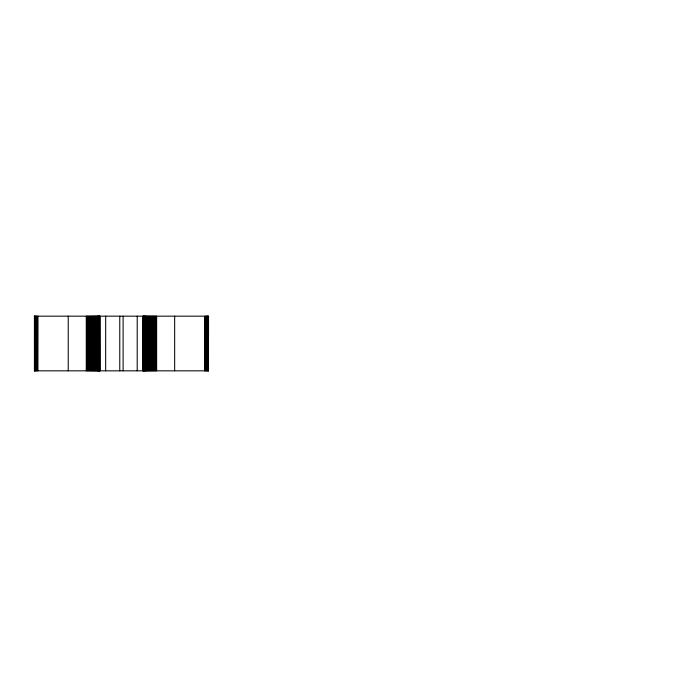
<?xml version="1.0" encoding="UTF-8"?>
<svg xmlns="http://www.w3.org/2000/svg" width="687" height="687" viewBox="0 0 687 687"><rect width="100%" height="100%" fill="white"/><g stroke="black" fill="none" stroke-linecap="round" stroke-linejoin="round"><path stroke-width="1.03" d="M34.35 316.166L208.539 316.166L208.479 370.834M34.35 370.834L208.539 370.834M208.307 316.166L208.307 370.834M208.015 316.166L208.015 370.834M207.603 316.166L207.603 370.834M207.088 316.166L207.088 370.834M206.478 316.166L206.478 370.834M205.765 316.166L205.765 370.834M174.661 316.166L174.661 370.834M156.636 316.166L156.636 370.834M155.923 316.166L155.923 370.834M155.21 316.166L155.21 370.834M154.498 316.166L154.498 370.834M153.794 316.166L153.794 370.834M153.098 316.166L153.098 370.834M152.411 316.166L152.411 370.834M151.741 316.166L151.741 370.834M151.08 316.166L151.08 370.834M150.436 316.166L150.436 370.834M149.8 316.166L149.8 370.834M149.191 316.166L149.191 370.834M148.607 316.166L148.607 370.834M148.04 316.166L148.04 370.834M147.49 316.166L147.49 370.834M146.975 316.166L146.975 370.834M146.486 316.166L146.486 370.834M146.013 316.166L146.013 370.834M145.584 316.166L145.584 370.834M145.172 316.166L145.172 370.834M144.802 316.166L144.802 370.834M144.459 316.166L144.459 370.834M144.15 316.166L144.15 370.834M143.875 316.166L143.875 370.834M143.643 316.166L143.643 370.834M143.437 316.166L143.437 370.834M143.274 316.166L143.274 370.834M143.136 370.834L143.136 316.166L142.99 370.834M137.22 316.166L137.202 370.834M123.119 316.166L123.119 370.834M119.77 316.166L119.77 370.834M105.686 316.166L105.669 370.834M99.898 316.166L99.916 370.834M99.752 316.166L99.847 370.834M99.624 316.166L99.624 370.834M99.452 316.166L99.452 370.834M99.254 316.166L99.254 370.834M99.014 316.166L99.014 370.834M98.739 316.166L98.739 370.834M98.43 316.166L98.43 370.834M98.086 316.166L98.086 370.834M97.717 316.166L97.717 370.834M97.314 316.166L97.314 370.834M96.876 316.166L96.876 370.834M96.412 316.166L96.412 370.834M95.914 316.166L95.914 370.834M95.399 316.166L95.399 370.834M94.858 316.166L94.858 370.834M94.282 316.166L94.282 370.834M93.698 316.166L93.698 370.834M93.089 316.166L93.089 370.834M92.453 316.166L92.453 370.834M91.809 316.166L91.809 370.834M91.148 316.166L91.148 370.834M90.478 316.166L90.478 370.834M89.791 316.166L89.791 370.834M89.095 316.166L89.095 370.834M88.391 316.166L88.391 370.834M87.678 316.166L87.678 370.834M86.966 316.166L86.966 370.834M86.253 316.166L86.253 370.834M68.228 316.166L68.228 370.834M37.991 316.166L37.931 370.834M37.124 316.166L37.124 370.834M36.42 316.166L36.42 370.834M35.801 316.166L35.801 370.834M35.286 316.166L35.286 370.834M34.882 316.166L34.882 370.834M34.59 316.166L34.59 370.834M34.41 316.166L34.41 370.834M204.958 370.834L204.958 316.166L204.898 370.834"/></g></svg>
